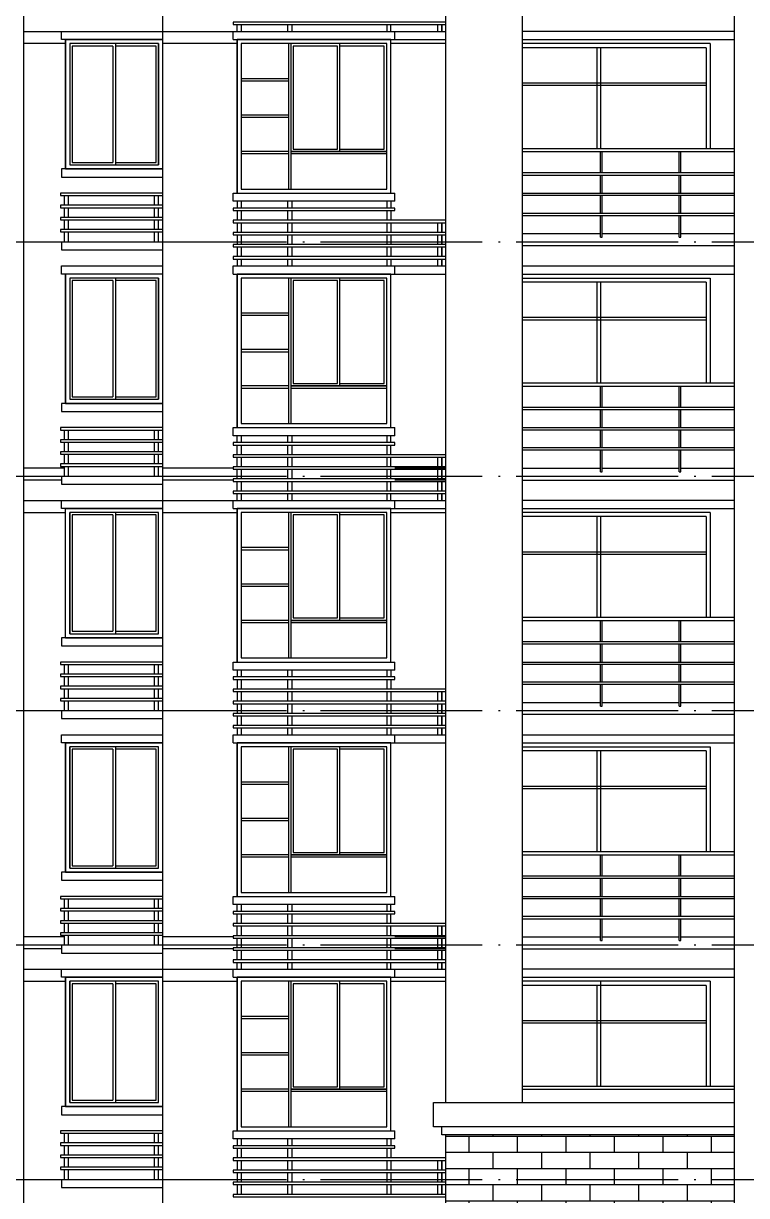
# Model space of a CAD drawing. Extents: x -726032 to 135930, y -151624 to 587044.
# Drawn here: x -476615 to -467673, y 303928 to 318428 of the extents above; entities that cross this region are included whole.
import ezdxf

# ---------------------------------------------------------------- set-up
doc = ezdxf.new("R2010")
doc.units = 0
doc.header["$LTSCALE"] = 1000
doc.header["$MEASUREMENT"] = 0
doc.linetypes.add('DOTE', pattern=[2.42, 2, -0.2, 0.02, -0.2])
doc.layers.get('0').update_dxf_attribs({"linetype": 'CONTINUOUS'})
for name, color, linetype in [('DOTE', 8, 'DOTE'), ('WINDOW', 155, 'CONTINUOUS'), ('栏杆', 126, 'CONTINUOUS'), ('装饰线', 252, 'CONTINUOUS')]:
    doc.layers.add(name, color=color, linetype=linetype)

msp = doc.modelspace()

# ---------------------------------------------------------------- hatches: boundary and pattern name
at = {"layer": '装饰线'}
h = msp.add_hatch(dxfattribs=at)
h.set_pattern_fill('AR-BRSTD', color=35, scale=75, style=0)
h.set_pattern_definition([(0, (-503804.97, 166246.5), (0, 200.025), []), (90, (-503804.97, 166246.5), (-300, 200.025), [200.025, -200.025])])
h.paths.add_polyline_path([(-471392.9, 304678.3), (-471392.9, 294978.3), (-470442.9, 294978.3), (-470442.9, 303728.3), (-467822.9, 303728.3), (-467822.9, 304678.3)])
h.paths.add_polyline_path([(-467522.9, 303728.3), (-464902.9, 303728.3), (-464902.9, 294978.3), (-463952.9, 294978.3), (-463952.9, 304678.3), (-467522.9, 304678.3)])

# ---------------------------------------------------------------- linework, layer by layer
for p, q in [((-471392.9, 305078.3), (-471392.9, 334728.3)), ((-470442.9, 305078.3), (-470442.9, 332078.3)), ((-476607.9, 294918.3), (-476607.9, 331628.3)), ((-467822.9, 294978.3), (-467822.9, 329828.3)), ((-474892.9, 294978.3), (-474892.9, 328328.3)), ((-474022.9, 318328.3), (-471392.9, 318328.3)), ((-474022.9, 318228.3), (-474022.9, 318328.3)), ((-472022.9, 318228.3), (-472022.9, 318328.3)), ((-467822.9, 318328.3), (-470442.9, 318328.3)), ((-476092.9, 318228.3), (-474892.9, 318228.3)), ((-474022.9, 318228.3), (-471392.9, 318228.3)), ((-470442.9, 318228.3), (-467822.9, 318228.3)), ((-474022.9, 316328.3), (-472022.9, 316328.3)), ((-474022.9, 316228.3), (-474022.9, 316328.3)), ((-472022.9, 316228.3), (-472022.9, 316328.3)), ((-472022.9, 316228.3), (-474022.9, 316228.3)), ((-470434.9, 315828.3), (-469479.9, 315828.3)), ((-469459.9, 315828.3), (-468504.9, 315828.3)), ((-468484.9, 315828.3), (-467822.9, 315828.3)), ((-476142.9, 315728.3), (-474892.9, 315728.3)), ((-476142.9, 315728.3), (-476142.9, 315628.3)), ((-467822.9, 315678.3), (-470442.9, 315678.3)), ((-476142.9, 315628.3), (-474892.9, 315628.3)), ((-474022.9, 315428.3), (-471392.9, 315428.3)), ((-474022.9, 315328.3), (-474022.9, 315428.3)), ((-472022.9, 315328.3), (-472022.9, 315428.3)), ((-470442.9, 315428.3), (-467822.9, 315428.3)), ((-474022.9, 315328.3), (-471392.9, 315328.3)), ((-470442.9, 315328.3), (-467822.9, 315328.3)), ((-474022.9, 313428.3), (-472022.9, 313428.3)), ((-474022.9, 313328.3), (-474022.9, 313428.3)), ((-472022.9, 313328.3), (-472022.9, 313428.3)), ((-472022.9, 313328.3), (-474022.9, 313328.3)), ((-470434.9, 312928.3), (-469479.9, 312928.3)), ((-469459.9, 312928.3), (-468504.9, 312928.3)), ((-468484.9, 312928.3), (-467822.9, 312928.3)), ((-476142.9, 312828.3), (-474892.9, 312828.3)), ((-476142.9, 312828.3), (-476142.9, 312728.3)), ((-470442.9, 312778.3), (-467822.9, 312778.3)), ((-476142.9, 312728.3), (-474892.9, 312728.3)), ((-474022.9, 312528.3), (-471392.9, 312528.3)), ((-474022.9, 312428.3), (-474022.9, 312528.3)), ((-472022.9, 312428.3), (-472022.9, 312528.3)), ((-467822.9, 312528.3), (-470442.9, 312528.3)), ((-476092.9, 312428.3), (-474892.9, 312428.3)), ((-474022.9, 312428.3), (-471392.9, 312428.3)), ((-470442.9, 312428.3), (-467822.9, 312428.3)), ((-476092.9, 310828.3), (-474892.9, 310828.3)), ((-474022.9, 310528.3), (-472022.9, 310528.3)), ((-474022.9, 310428.3), (-474022.9, 310528.3)), ((-472022.9, 310428.3), (-472022.9, 310528.3)), ((-472022.9, 310428.3), (-474022.9, 310428.3)), ((-470434.9, 310028.3), (-469479.9, 310028.3)), ((-469459.9, 310028.3), (-468504.9, 310028.3)), ((-468484.9, 310028.3), (-467822.9, 310028.3)), ((-476142.9, 309928.3), (-474892.9, 309928.3)), ((-476142.9, 309928.3), (-476142.9, 309828.3)), ((-467822.9, 309878.3), (-470442.9, 309878.3)), ((-476142.9, 309828.3), (-474892.9, 309828.3)), ((-474022.9, 309628.3), (-471392.9, 309628.3)), ((-474022.9, 309528.3), (-474022.9, 309628.3)), ((-472022.9, 309528.3), (-472022.9, 309628.3)), ((-470442.9, 309628.3), (-467822.9, 309628.3)), ((-476092.9, 309528.3), (-474892.9, 309528.3)), ((-474022.9, 309528.3), (-471392.9, 309528.3)), ((-470442.9, 309528.3), (-467822.9, 309528.3)), ((-474022.9, 307628.3), (-472022.9, 307628.3)), ((-474022.9, 307528.3), (-474022.9, 307628.3)), ((-472022.9, 307528.3), (-472022.9, 307628.3)), ((-472022.9, 307528.3), (-474022.9, 307528.3)), ((-470434.9, 307128.3), (-469479.9, 307128.3)), ((-469459.9, 307128.3), (-468504.9, 307128.3)), ((-468484.9, 307128.3), (-467822.9, 307128.3)), ((-476142.9, 307028.3), (-474892.9, 307028.3)), ((-476142.9, 307028.3), (-476142.9, 306928.3)), ((-470442.9, 306978.3), (-467822.9, 306978.3)), ((-476142.9, 306928.3), (-474892.9, 306928.3)), ((-474022.9, 306728.3), (-471392.9, 306728.3)), ((-474022.9, 306628.3), (-474022.9, 306728.3)), ((-472022.9, 306628.3), (-472022.9, 306728.3)), ((-467822.9, 306728.3), (-470442.9, 306728.3)), ((-476092.9, 306628.3), (-474892.9, 306628.3)), ((-474022.9, 306628.3), (-471392.9, 306628.3)), ((-470442.9, 306628.3), (-467822.9, 306628.3)), ((-476092.9, 305028.3), (-474892.9, 305028.3)), ((-471542.9, 305078.3), (-467822.9, 305078.3)), ((-471542.9, 304778.3), (-471542.9, 305078.3)), ((-474022.9, 304728.3), (-472022.9, 304728.3)), ((-474022.9, 304628.3), (-474022.9, 304728.3)), ((-472022.9, 304628.3), (-472022.9, 304728.3)), ((-467822.9, 304778.3), (-471542.9, 304778.3)), ((-471442.9, 304678.3), (-471442.9, 304778.3)), ((-467822.9, 304678.3), (-471442.9, 304678.3)), ((-471392.9, 294978.3), (-471392.9, 304678.3)), ((-472022.9, 304628.3), (-474022.9, 304628.3)), ((-476142.9, 304128.3), (-474892.9, 304128.3)), ((-476142.9, 304128.3), (-476142.9, 304028.3)), ((-476142.9, 304028.3), (-474892.9, 304028.3))]:
    msp.add_line(p, q)
at = {"color": 0}
for p, q in [((-476092.9, 316628.3), (-474892.9, 316628.3)), ((-476092.9, 307928.3), (-474892.9, 307928.3))]:
    msp.add_line(p, q, dxfattribs=at)
at = {"color": 146}
for p, q in [((-473972.9, 312943), (-473972.9, 313063)), ((-473922.9, 313063), (-473922.9, 312943)), ((-473347.9, 313063), (-473347.9, 312943)), ((-473297.9, 313063), (-473297.9, 312943)), ((-472122.9, 313063), (-472122.9, 312943)), ((-472072.9, 312943), (-472072.9, 313063))]:
    msp.add_line(p, q, dxfattribs=at)
for points in [[(-474892.9, 318228.3), (-476142.9, 318228.3), (-476142.9, 318328.3), (-474892.9, 318328.3)], [(-474892.9, 316628.3), (-476142.9, 316628.3), (-476142.9, 316528.3), (-474892.9, 316528.3)], [(-474892.9, 315328.3), (-476142.9, 315328.3), (-476142.9, 315428.3), (-474892.9, 315428.3)], [(-474892.9, 313728.3), (-476142.9, 313728.3), (-476142.9, 313628.3), (-474892.9, 313628.3)], [(-474892.9, 312428.3), (-476142.9, 312428.3), (-476142.9, 312528.3), (-474892.9, 312528.3)], [(-474892.9, 310828.3), (-476142.9, 310828.3), (-476142.9, 310728.3), (-474892.9, 310728.3)], [(-474892.9, 309528.3), (-476142.9, 309528.3), (-476142.9, 309628.3), (-474892.9, 309628.3)], [(-474892.9, 307928.3), (-476142.9, 307928.3), (-476142.9, 307828.3), (-474892.9, 307828.3)], [(-474892.9, 306628.3), (-476142.9, 306628.3), (-476142.9, 306728.3), (-474892.9, 306728.3)], [(-474892.9, 305028.3), (-476142.9, 305028.3), (-476142.9, 304928.3), (-474892.9, 304928.3)]]:
    msp.add_lwpolyline(points)
at = {"layer": 'DOTE'}
for p, q in [((-516500.5, 315728.3), (-454540.3, 315728.3)), ((-516500.5, 312828.3), (-454540.3, 312828.3)), ((-516500.5, 309928.3), (-454540.3, 309928.3)), ((-516500.5, 307028.3), (-454540.3, 307028.3)), ((-516500.5, 304128.3), (-454540.3, 304128.3))]:
    msp.add_line(p, q, dxfattribs=at)
at = {"layer": 'WINDOW'}
for p, q in [((-476092.9, 316628.3), (-476092.9, 318228.3)), ((-476042.9, 318178.3), (-476042.9, 316678.3)), ((-475507.9, 318148.3), (-475507.9, 316708.3)), ((-475477.9, 318178.3), (-475477.9, 316678.3)), ((-474942.9, 318178.3), (-474942.9, 316678.3)), ((-473972.9, 316328.3), (-473972.9, 318228.3)), ((-473337.9, 318178.3), (-473337.9, 316378.3)), ((-473307.9, 318178.3), (-473307.9, 316378.3)), ((-472730.4, 316873.3), (-472730.4, 318148.3)), ((-472700.4, 316843.3), (-472700.4, 318178.3)), ((-472072.9, 316328.3), (-472072.9, 318228.3)), ((-468122.9, 318178.3), (-470442.9, 318178.3)), ((-468122.9, 318178.3), (-468122.9, 316878.3)), ((-468172.9, 318128.3), (-470442.9, 318128.3)), ((-469522.9, 318128.3), (-469522.9, 316878.3)), ((-469472.9, 316878.3), (-469472.9, 318128.3)), ((-468172.9, 318128.3), (-468172.9, 316878.3)), ((-473337.9, 317743.3), (-473922.9, 317743.3)), ((-473337.9, 317713.3), (-473922.9, 317713.3)), ((-470442.9, 317693.3), (-468172.9, 317693.3)), ((-470442.9, 317663.3), (-468172.9, 317663.3)), ((-473337.9, 317293.3), (-473922.9, 317293.3)), ((-473337.9, 317263.3), (-473922.9, 317263.3)), ((-473337.9, 316843.3), (-473922.9, 316843.3)), ((-472122.9, 316843.3), (-473307.9, 316843.3)), ((-473337.9, 316813.3), (-473922.9, 316813.3)), ((-472122.9, 316813.3), (-473307.9, 316813.3)), ((-476092.9, 313728.3), (-476092.9, 315328.3)), ((-474892.9, 315328.3), (-476092.9, 315328.3)), ((-476042.9, 315278.3), (-476042.9, 313778.3)), ((-474942.9, 315278.3), (-476042.9, 315278.3)), ((-475507.9, 315248.3), (-475507.9, 313808.3)), ((-475477.9, 315278.3), (-475477.9, 313778.3)), ((-474942.9, 315278.3), (-474942.9, 313778.3)), ((-473972.9, 313428.3), (-473972.9, 315328.3)), ((-473337.9, 315278.3), (-473337.9, 313478.3)), ((-473307.9, 315278.3), (-473307.9, 313478.3)), ((-472730.4, 313973.3), (-472730.4, 315248.3)), ((-472700.4, 313943.3), (-472700.4, 315278.3)), ((-472072.9, 313428.3), (-472072.9, 315328.3)), ((-470442.9, 315278.3), (-468122.9, 315278.3)), ((-468122.9, 315278.3), (-468122.9, 313978.3)), ((-468172.9, 315228.3), (-470442.9, 315228.3)), ((-469522.9, 315228.3), (-469522.9, 313978.3)), ((-469472.9, 313978.3), (-469472.9, 315228.3)), ((-468172.9, 315228.3), (-468172.9, 313978.3)), ((-473337.9, 314843.3), (-473922.9, 314843.3)), ((-473337.9, 314813.3), (-473922.9, 314813.3)), ((-470442.9, 314793.3), (-468172.9, 314793.3)), ((-470442.9, 314763.3), (-468172.9, 314763.3)), ((-473337.9, 314393.3), (-473922.9, 314393.3)), ((-473337.9, 314363.3), (-473922.9, 314363.3)), ((-473337.9, 313943.3), (-473922.9, 313943.3)), ((-472122.9, 313943.3), (-473307.9, 313943.3)), ((-473337.9, 313913.3), (-473922.9, 313913.3)), ((-472122.9, 313913.3), (-473307.9, 313913.3)), ((-476092.9, 313728.3), (-474892.9, 313728.3)), ((-476042.9, 313778.3), (-474942.9, 313778.3)), ((-476092.9, 310828.3), (-476092.9, 312428.3)), ((-476042.9, 310878.3), (-476042.9, 312378.3)), ((-475507.9, 312348.3), (-475507.9, 310908.3)), ((-475477.9, 312378.3), (-475477.9, 310878.3)), ((-473972.9, 310528.3), (-473972.9, 312428.3)), ((-473337.9, 312378.3), (-473337.9, 310578.3)), ((-473307.9, 312378.3), (-473307.9, 310578.3)), ((-472730.4, 312348.3), (-473277.9, 312348.3)), ((-473277.9, 312348.3), (-473277.9, 311073.3)), ((-472730.4, 311073.3), (-472730.4, 312348.3)), ((-472700.4, 311043.3), (-472700.4, 312378.3)), ((-472072.9, 310528.3), (-472072.9, 312428.3)), ((-468122.9, 312378.3), (-470442.9, 312378.3)), ((-468122.9, 312378.3), (-468122.9, 311078.3)), ((-468172.9, 312328.3), (-470442.9, 312328.3)), ((-469522.9, 312328.3), (-469522.9, 311078.3)), ((-469472.9, 311078.3), (-469472.9, 312328.3)), ((-468172.9, 312328.3), (-468172.9, 311078.3)), ((-473337.9, 311943.3), (-473922.9, 311943.3)), ((-473337.9, 311913.3), (-473922.9, 311913.3)), ((-470442.9, 311893.3), (-468172.9, 311893.3)), ((-470442.9, 311863.3), (-468172.9, 311863.3)), ((-473337.9, 311493.3), (-473922.9, 311493.3)), ((-473337.9, 311463.3), (-473922.9, 311463.3)), ((-473337.9, 311043.3), (-473922.9, 311043.3)), ((-472122.9, 311043.3), (-473307.9, 311043.3)), ((-473277.9, 311073.3), (-472730.4, 311073.3)), ((-473337.9, 311013.3), (-473922.9, 311013.3)), ((-472122.9, 311013.3), (-473307.9, 311013.3)), ((-476092.9, 307928.3), (-476092.9, 309528.3)), ((-476042.9, 307978.3), (-476042.9, 309478.3)), ((-475507.9, 309448.3), (-475507.9, 308008.3)), ((-475477.9, 309478.3), (-475477.9, 307978.3)), ((-474972.9, 309448.3), (-475477.9, 309448.3)), ((-474972.9, 308008.3), (-474972.9, 309448.3)), ((-474942.9, 307978.3), (-474942.9, 309478.3)), ((-473972.9, 307628.3), (-473972.9, 309528.3)), ((-473337.9, 309478.3), (-473337.9, 307678.3)), ((-473307.9, 309478.3), (-473307.9, 307678.3)), ((-472730.4, 308173.3), (-472730.4, 309448.3)), ((-472700.4, 308143.3), (-472700.4, 309478.3)), ((-472072.9, 307628.3), (-472072.9, 309528.3)), ((-470442.9, 309478.3), (-468122.9, 309478.3)), ((-468122.9, 309478.3), (-468122.9, 308178.3)), ((-468172.9, 309428.3), (-470442.9, 309428.3)), ((-469522.9, 309428.3), (-469522.9, 308178.3)), ((-469472.9, 308178.3), (-469472.9, 309428.3)), ((-468172.9, 309428.3), (-468172.9, 308178.3)), ((-473337.9, 309043.3), (-473922.9, 309043.3)), ((-473337.9, 309013.3), (-473922.9, 309013.3)), ((-470442.9, 308993.3), (-468172.9, 308993.3)), ((-470442.9, 308963.3), (-468172.9, 308963.3)), ((-473337.9, 308593.3), (-473922.9, 308593.3)), ((-473337.9, 308563.3), (-473922.9, 308563.3)), ((-473337.9, 308143.3), (-473922.9, 308143.3)), ((-472122.9, 308143.3), (-473307.9, 308143.3)), ((-475477.9, 308008.3), (-474972.9, 308008.3)), ((-473337.9, 308113.3), (-473922.9, 308113.3)), ((-472122.9, 308113.3), (-473307.9, 308113.3)), ((-476092.9, 305028.3), (-476092.9, 306628.3)), ((-476042.9, 305078.3), (-476042.9, 306578.3)), ((-475507.9, 306548.3), (-475507.9, 305108.3)), ((-475477.9, 306578.3), (-475477.9, 305078.3)), ((-473972.9, 304728.3), (-473972.9, 306628.3)), ((-473337.9, 306578.3), (-473337.9, 304778.3)), ((-473307.9, 306578.3), (-473307.9, 304778.3)), ((-472730.4, 305273.3), (-472730.4, 306548.3)), ((-472700.4, 305243.3), (-472700.4, 306578.3)), ((-472072.9, 304728.3), (-472072.9, 306628.3)), ((-468122.9, 306578.3), (-470442.9, 306578.3)), ((-469472.9, 305278.3), (-469472.9, 306578.3)), ((-468122.9, 306578.3), (-468122.9, 305278.3)), ((-468172.9, 306528.3), (-470442.9, 306528.3)), ((-469522.9, 306528.3), (-469522.9, 305278.3)), ((-468172.9, 306528.3), (-468172.9, 305278.3)), ((-473337.9, 306143.3), (-473922.9, 306143.3)), ((-473337.9, 306113.3), (-473922.9, 306113.3)), ((-470442.9, 306093.3), (-468172.9, 306093.3)), ((-470442.9, 306063.3), (-468172.9, 306063.3)), ((-473337.9, 305693.3), (-473922.9, 305693.3)), ((-473337.9, 305663.3), (-473922.9, 305663.3)), ((-473337.9, 305243.3), (-473922.9, 305243.3)), ((-472122.9, 305243.3), (-473307.9, 305243.3)), ((-473337.9, 305213.3), (-473922.9, 305213.3)), ((-472122.9, 305213.3), (-473307.9, 305213.3))]:
    msp.add_line(p, q, dxfattribs=at)
for points in [[(-474892.9, 318228.3), (-476092.9, 318228.3), (-476092.9, 316628.3), (-474892.9, 316628.3)], [(-474942.9, 318178.3), (-476042.9, 318178.3), (-476042.9, 316678.3), (-474942.9, 316678.3)], [(-472072.9, 318228.3), (-473972.9, 318228.3), (-473972.9, 316328.3), (-472072.9, 316328.3)], [(-472072.9, 318228.3), (-473972.9, 318228.3), (-473972.9, 316328.3), (-472072.9, 316328.3)], [(-472122.9, 318178.3), (-473922.9, 318178.3), (-473922.9, 316378.3), (-472122.9, 316378.3)], [(-472122.9, 318178.3), (-473307.9, 318178.3), (-473307.9, 316843.3), (-472122.9, 316843.3)], [(-474892.9, 315328.3), (-476092.9, 315328.3), (-476092.9, 313728.3), (-474892.9, 313728.3)], [(-474942.9, 315278.3), (-476042.9, 315278.3), (-476042.9, 313778.3), (-474942.9, 313778.3)], [(-472072.9, 315328.3), (-473972.9, 315328.3), (-473972.9, 313428.3), (-472072.9, 313428.3)], [(-472072.9, 315328.3), (-473972.9, 315328.3), (-473972.9, 313428.3), (-472072.9, 313428.3)], [(-472122.9, 315278.3), (-473922.9, 315278.3), (-473922.9, 313478.3), (-472122.9, 313478.3)], [(-472122.9, 315278.3), (-473307.9, 315278.3), (-473307.9, 313943.3), (-472122.9, 313943.3)], [(-474942.9, 312378.3), (-476042.9, 312378.3), (-476042.9, 310878.3), (-474942.9, 310878.3)], [(-472072.9, 312428.3), (-473972.9, 312428.3), (-473972.9, 310528.3), (-472072.9, 310528.3)], [(-472072.9, 312428.3), (-473972.9, 312428.3), (-473972.9, 310528.3), (-472072.9, 310528.3)], [(-472122.9, 312378.3), (-473922.9, 312378.3), (-473922.9, 310578.3), (-472122.9, 310578.3)], [(-472122.9, 312378.3), (-473307.9, 312378.3), (-473307.9, 311043.3), (-472122.9, 311043.3)], [(-474892.9, 309528.3), (-476092.9, 309528.3), (-476092.9, 307928.3), (-474892.9, 307928.3)], [(-474942.9, 309478.3), (-476042.9, 309478.3), (-476042.9, 307978.3), (-474942.9, 307978.3)], [(-472072.9, 309528.3), (-473972.9, 309528.3), (-473972.9, 307628.3), (-472072.9, 307628.3)], [(-472122.9, 309478.3), (-473922.9, 309478.3), (-473922.9, 307678.3), (-472122.9, 307678.3)], [(-472122.9, 309478.3), (-473307.9, 309478.3), (-473307.9, 308143.3), (-472122.9, 308143.3)], [(-474892.9, 306628.3), (-476092.9, 306628.3), (-476092.9, 305028.3), (-474892.9, 305028.3)], [(-474942.9, 306578.3), (-476042.9, 306578.3), (-476042.9, 305078.3), (-474942.9, 305078.3)], [(-472072.9, 306628.3), (-473972.9, 306628.3), (-473972.9, 304728.3), (-472072.9, 304728.3)], [(-472072.9, 306628.3), (-473972.9, 306628.3), (-473972.9, 304728.3), (-472072.9, 304728.3)], [(-472122.9, 306578.3), (-473922.9, 306578.3), (-473922.9, 304778.3), (-472122.9, 304778.3)], [(-472122.9, 306578.3), (-473307.9, 306578.3), (-473307.9, 305243.3), (-472122.9, 305243.3)]]:
    msp.add_lwpolyline(points, close=True, dxfattribs=at)
for points in [[(-475507.9, 318148.3), (-476012.9, 318148.3), (-476012.9, 316708.3), (-475507.9, 316708.3)], [(-475477.9, 316708.3), (-474972.9, 316708.3), (-474972.9, 318148.3), (-475477.9, 318148.3)], [(-472730.4, 318148.3), (-473277.9, 318148.3), (-473277.9, 316873.3), (-472730.4, 316873.3)], [(-472700.4, 316873.3), (-472152.9, 316873.3), (-472152.9, 318148.3), (-472700.4, 318148.3)], [(-475507.9, 315248.3), (-476012.9, 315248.3), (-476012.9, 313808.3), (-475507.9, 313808.3)], [(-475477.9, 313808.3), (-474972.9, 313808.3), (-474972.9, 315248.3), (-475477.9, 315248.3)], [(-472730.4, 315248.3), (-473277.9, 315248.3), (-473277.9, 313973.3), (-472730.4, 313973.3)], [(-472700.4, 313973.3), (-472152.9, 313973.3), (-472152.9, 315248.3), (-472700.4, 315248.3)], [(-476092.9, 310828.3), (-474892.9, 310828.3), (-474892.9, 312428.3), (-476092.9, 312428.3)], [(-475507.9, 312348.3), (-476012.9, 312348.3), (-476012.9, 310908.3), (-475507.9, 310908.3)], [(-475477.9, 310908.3), (-474972.9, 310908.3), (-474972.9, 312348.3), (-475477.9, 312348.3)], [(-472700.4, 311073.3), (-472152.9, 311073.3), (-472152.9, 312348.3), (-472700.4, 312348.3)], [(-475507.9, 309448.3), (-476012.9, 309448.3), (-476012.9, 308008.3), (-475507.9, 308008.3)], [(-472730.4, 309448.3), (-473277.9, 309448.3), (-473277.9, 308173.3), (-472730.4, 308173.3)], [(-472700.4, 308173.3), (-472152.9, 308173.3), (-472152.9, 309448.3), (-472700.4, 309448.3)], [(-475507.9, 306548.3), (-476012.9, 306548.3), (-476012.9, 305108.3), (-475507.9, 305108.3)], [(-475477.9, 305108.3), (-474972.9, 305108.3), (-474972.9, 306548.3), (-475477.9, 306548.3)], [(-472730.4, 306548.3), (-473277.9, 306548.3), (-473277.9, 305273.3), (-472730.4, 305273.3)], [(-472700.4, 305273.3), (-472152.9, 305273.3), (-472152.9, 306548.3), (-472700.4, 306548.3)]]:
    msp.add_lwpolyline(points, dxfattribs=at)
at = {"layer": '栏杆'}
for p, q in [((-473972.9, 318328.3), (-473972.9, 318413)), ((-473922.9, 318413), (-473922.9, 318328.3)), ((-473347.9, 318413), (-473347.9, 318328.3)), ((-473297.9, 318413), (-473297.9, 318328.3)), ((-472122.9, 318413), (-472122.9, 318328.3)), ((-472072.9, 318328.3), (-472072.9, 318413)), ((-471492.9, 318413), (-471492.9, 318328.3)), ((-471442.9, 318413), (-471442.9, 318328.3)), ((-471442.9, 318328.3), (-471442.9, 318413)), ((-467822.9, 316878.3), (-470442.9, 316878.3)), ((-467822.9, 316838.3), (-470442.9, 316838.3)), ((-469479.9, 316578.3), (-469479.9, 316838.3)), ((-469459.9, 316578.3), (-469459.9, 316838.3)), ((-468504.9, 316578.3), (-468504.9, 316838.3)), ((-468484.9, 316578.3), (-468484.9, 316838.3)), ((-467822.9, 316578.3), (-470442.9, 316578.3)), ((-467822.9, 316548.3), (-470442.9, 316548.3)), ((-469479.9, 316328.3), (-469479.9, 316548.3)), ((-469459.9, 316328.3), (-469459.9, 316548.3)), ((-468504.9, 316328.3), (-468504.9, 316548.3)), ((-468484.9, 316328.3), (-468484.9, 316548.3)), ((-476105.7, 316178.3), (-476105.7, 316298.3)), ((-476055.7, 316178.3), (-476055.7, 316298.3)), ((-474992.9, 316178.3), (-474992.9, 316298.3)), ((-474942.9, 316178.3), (-474942.9, 316298.3)), ((-470442.9, 316328.3), (-467822.9, 316328.3)), ((-467822.9, 316298.3), (-470442.9, 316298.3)), ((-469479.9, 316078.3), (-469479.9, 316298.3)), ((-469459.9, 316078.3), (-469459.9, 316298.3)), ((-468504.9, 316078.3), (-468504.9, 316298.3)), ((-468484.9, 316078.3), (-468484.9, 316298.3)), ((-476105.7, 316028.3), (-476105.7, 316148.3)), ((-476055.7, 316028.3), (-476055.7, 316148.3)), ((-474992.9, 316028.3), (-474992.9, 316148.3)), ((-474942.9, 316028.3), (-474942.9, 316148.3)), ((-473972.9, 316228.3), (-473972.9, 316143.6)), ((-473972.9, 316113), (-473972.9, 315993)), ((-473922.9, 316228.3), (-473922.9, 316143.6)), ((-473922.9, 316113), (-473922.9, 315993)), ((-473347.9, 316228.3), (-473347.9, 316143.6)), ((-473347.9, 316113), (-473347.9, 315993)), ((-473297.9, 316228.3), (-473297.9, 316143.6)), ((-473297.9, 316113), (-473297.9, 315993)), ((-472122.9, 316228.3), (-472122.9, 316143.6)), ((-472122.9, 316113), (-472122.9, 315993)), ((-472072.9, 316228.3), (-472072.9, 316143.6)), ((-472072.9, 316113), (-472072.9, 315993)), ((-476105.7, 315878.3), (-476105.7, 315998.3)), ((-476055.7, 315878.3), (-476055.7, 315998.3)), ((-474992.9, 315878.3), (-474992.9, 315998.3)), ((-474942.9, 315878.3), (-474942.9, 315998.3)), ((-473972.9, 315963), (-473972.9, 315843)), ((-473922.9, 315963), (-473922.9, 315843)), ((-473347.9, 315963), (-473347.9, 315843)), ((-473297.9, 315963), (-473297.9, 315843)), ((-472122.9, 315963), (-472122.9, 315843)), ((-472072.9, 315963), (-472072.9, 315843)), ((-471492.9, 315963), (-471492.9, 315843)), ((-471442.9, 315963), (-471442.9, 315843)), ((-471442.9, 315843), (-471442.9, 315963)), ((-467822.9, 316078.3), (-470442.9, 316078.3)), ((-467822.9, 316048.3), (-470442.9, 316048.3)), ((-469479.9, 315782.8), (-469479.9, 316048.3)), ((-469459.9, 315782.8), (-469459.9, 316048.3)), ((-468504.9, 315782.8), (-468504.9, 316048.3)), ((-468484.9, 315782.8), (-468484.9, 316048.3)), ((-476105.7, 315728.3), (-476105.7, 315848.3)), ((-476055.7, 315728.3), (-476055.7, 315848.3)), ((-474992.9, 315728.3), (-474992.9, 315848.3)), ((-474942.9, 315728.3), (-474942.9, 315848.3)), ((-473972.9, 315813), (-473972.9, 315693)), ((-473922.9, 315813), (-473922.9, 315693)), ((-473347.9, 315813), (-473347.9, 315693)), ((-473297.9, 315813), (-473297.9, 315693)), ((-472122.9, 315813), (-472122.9, 315693)), ((-472072.9, 315813), (-472072.9, 315693)), ((-471492.9, 315813), (-471492.9, 315693)), ((-471442.9, 315813), (-471442.9, 315693)), ((-471442.9, 315693), (-471442.9, 315813)), ((-469479.9, 315782.8), (-469459.9, 315782.8)), ((-468504.9, 315782.8), (-468484.9, 315782.8)), ((-473972.9, 315663), (-473972.9, 315543)), ((-473922.9, 315663), (-473922.9, 315543)), ((-473347.9, 315663), (-473347.9, 315543)), ((-473297.9, 315663), (-473297.9, 315543)), ((-472122.9, 315663), (-472122.9, 315543)), ((-472072.9, 315663), (-472072.9, 315543)), ((-471492.9, 315663), (-471492.9, 315543)), ((-471442.9, 315663), (-471442.9, 315543)), ((-471442.9, 315543), (-471442.9, 315663)), ((-473972.9, 315513), (-473972.9, 315428.3)), ((-473922.9, 315513), (-473922.9, 315428.3)), ((-473347.9, 315513), (-473347.9, 315428.3)), ((-473297.9, 315513), (-473297.9, 315428.3)), ((-472122.9, 315513), (-472122.9, 315428.3)), ((-472072.9, 315513), (-472072.9, 315428.3)), ((-471492.9, 315513), (-471492.9, 315428.3)), ((-471442.9, 315513), (-471442.9, 315428.3)), ((-471442.9, 315428.3), (-471442.9, 315513)), ((-467822.9, 313978.3), (-470442.9, 313978.3)), ((-467822.9, 313938.3), (-470442.9, 313938.3)), ((-469479.9, 313678.3), (-469479.9, 313938.3)), ((-469459.9, 313678.3), (-469459.9, 313938.3)), ((-468504.9, 313678.3), (-468504.9, 313938.3)), ((-468484.9, 313678.3), (-468484.9, 313938.3)), ((-467822.9, 313678.3), (-470442.9, 313678.3)), ((-467822.9, 313648.3), (-470442.9, 313648.3)), ((-469479.9, 313428.3), (-469479.9, 313648.3)), ((-469459.9, 313428.3), (-469459.9, 313648.3)), ((-468504.9, 313428.3), (-468504.9, 313648.3)), ((-468484.9, 313428.3), (-468484.9, 313648.3)), ((-476105.7, 313278.3), (-476105.7, 313398.3)), ((-476055.7, 313278.3), (-476055.7, 313398.3)), ((-474992.9, 313278.3), (-474992.9, 313398.3)), ((-474942.9, 313278.3), (-474942.9, 313398.3)), ((-470442.9, 313428.3), (-467822.9, 313428.3)), ((-467822.9, 313398.3), (-470442.9, 313398.3)), ((-469479.9, 313178.3), (-469479.9, 313398.3)), ((-469459.9, 313178.3), (-469459.9, 313398.3)), ((-468504.9, 313178.3), (-468504.9, 313398.3)), ((-468484.9, 313178.3), (-468484.9, 313398.3)), ((-476105.7, 313128.3), (-476105.7, 313248.3)), ((-476055.7, 313128.3), (-476055.7, 313248.3)), ((-474992.9, 313128.3), (-474992.9, 313248.3)), ((-474942.9, 313128.3), (-474942.9, 313248.3)), ((-473972.9, 313243.6), (-473972.9, 313328.3)), ((-473972.9, 313093), (-473972.9, 313213)), ((-473922.9, 313328.3), (-473922.9, 313243.6)), ((-473922.9, 313213), (-473922.9, 313093)), ((-473347.9, 313328.3), (-473347.9, 313243.6)), ((-473347.9, 313213), (-473347.9, 313093)), ((-473297.9, 313328.3), (-473297.9, 313243.6)), ((-473297.9, 313213), (-473297.9, 313093)), ((-472122.9, 313328.3), (-472122.9, 313243.6)), ((-472122.9, 313213), (-472122.9, 313093)), ((-472072.9, 313243.6), (-472072.9, 313328.3)), ((-472072.9, 313093), (-472072.9, 313213)), ((-476105.7, 312978.3), (-476105.7, 313098.3)), ((-476055.7, 312978.3), (-476055.7, 313098.3)), ((-474992.9, 312978.3), (-474992.9, 313098.3)), ((-474942.9, 312978.3), (-474942.9, 313098.3)), ((-471492.9, 313063), (-471492.9, 312943)), ((-471442.9, 313063), (-471442.9, 312943)), ((-471442.9, 312943), (-471442.9, 313063)), ((-467822.9, 313178.3), (-470442.9, 313178.3)), ((-467822.9, 313148.3), (-470442.9, 313148.3)), ((-469479.9, 312882.8), (-469479.9, 313148.3)), ((-469459.9, 312882.8), (-469459.9, 313148.3)), ((-468504.9, 312882.8), (-468504.9, 313148.3)), ((-468484.9, 312882.8), (-468484.9, 313148.3)), ((-476105.7, 312828.3), (-476105.7, 312948.3)), ((-476055.7, 312828.3), (-476055.7, 312948.3)), ((-474992.9, 312828.3), (-474992.9, 312948.3)), ((-474942.9, 312828.3), (-474942.9, 312948.3)), ((-473972.9, 312793), (-473972.9, 312913)), ((-473922.9, 312913), (-473922.9, 312793)), ((-473347.9, 312913), (-473347.9, 312793)), ((-473297.9, 312913), (-473297.9, 312793)), ((-472122.9, 312913), (-472122.9, 312793)), ((-472072.9, 312793), (-472072.9, 312913)), ((-471492.9, 312913), (-471492.9, 312793)), ((-471442.9, 312913), (-471442.9, 312793)), ((-471442.9, 312793), (-471442.9, 312913)), ((-469479.9, 312882.8), (-469459.9, 312882.8)), ((-468504.9, 312882.8), (-468484.9, 312882.8)), ((-473972.9, 312643), (-473972.9, 312763)), ((-473922.9, 312763), (-473922.9, 312643)), ((-473347.9, 312763), (-473347.9, 312643)), ((-473297.9, 312763), (-473297.9, 312643)), ((-472122.9, 312763), (-472122.9, 312643)), ((-472072.9, 312643), (-472072.9, 312763)), ((-471492.9, 312763), (-471492.9, 312643)), ((-471442.9, 312763), (-471442.9, 312643)), ((-471442.9, 312643), (-471442.9, 312763)), ((-473972.9, 312528.3), (-473972.9, 312613)), ((-473922.9, 312613), (-473922.9, 312528.3)), ((-473347.9, 312613), (-473347.9, 312528.3)), ((-473297.9, 312613), (-473297.9, 312528.3)), ((-472122.9, 312613), (-472122.9, 312528.3)), ((-472072.9, 312528.3), (-472072.9, 312613)), ((-471492.9, 312613), (-471492.9, 312528.3)), ((-471442.9, 312613), (-471442.9, 312528.3)), ((-471442.9, 312528.3), (-471442.9, 312613)), ((-467822.9, 311078.3), (-470442.9, 311078.3)), ((-467822.9, 311038.3), (-470442.9, 311038.3)), ((-469479.9, 310778.3), (-469479.9, 311038.3)), ((-469459.9, 310778.3), (-469459.9, 311038.3)), ((-468504.9, 310778.3), (-468504.9, 311038.3)), ((-468484.9, 310778.3), (-468484.9, 311038.3)), ((-467822.9, 310778.3), (-470442.9, 310778.3)), ((-467822.9, 310748.3), (-470442.9, 310748.3)), ((-469479.9, 310528.3), (-469479.9, 310748.3)), ((-469459.9, 310528.3), (-469459.9, 310748.3)), ((-468504.9, 310528.3), (-468504.9, 310748.3)), ((-468484.9, 310528.3), (-468484.9, 310748.3)), ((-476105.7, 310378.3), (-476105.7, 310498.3)), ((-476055.7, 310378.3), (-476055.7, 310498.3)), ((-474992.9, 310378.3), (-474992.9, 310498.3)), ((-474942.9, 310378.3), (-474942.9, 310498.3)), ((-470442.9, 310528.3), (-467822.9, 310528.3)), ((-467822.9, 310498.3), (-470442.9, 310498.3)), ((-469479.9, 310278.3), (-469479.9, 310498.3)), ((-469459.9, 310278.3), (-469459.9, 310498.3)), ((-468504.9, 310278.3), (-468504.9, 310498.3)), ((-468484.9, 310278.3), (-468484.9, 310498.3)), ((-476105.7, 310228.3), (-476105.7, 310348.3)), ((-476055.7, 310228.3), (-476055.7, 310348.3)), ((-474992.9, 310228.3), (-474992.9, 310348.3)), ((-474942.9, 310228.3), (-474942.9, 310348.3)), ((-473972.9, 310428.3), (-473972.9, 310343.6)), ((-473972.9, 310313), (-473972.9, 310193)), ((-473922.9, 310428.3), (-473922.9, 310343.6)), ((-473922.9, 310313), (-473922.9, 310193)), ((-473347.9, 310428.3), (-473347.9, 310343.6)), ((-473347.9, 310313), (-473347.9, 310193)), ((-473297.9, 310428.3), (-473297.9, 310343.6)), ((-473297.9, 310313), (-473297.9, 310193)), ((-472122.9, 310428.3), (-472122.9, 310343.6)), ((-472122.9, 310313), (-472122.9, 310193)), ((-472072.9, 310428.3), (-472072.9, 310343.6)), ((-472072.9, 310313), (-472072.9, 310193)), ((-476105.7, 310078.3), (-476105.7, 310198.3)), ((-476055.7, 310078.3), (-476055.7, 310198.3)), ((-474992.9, 310078.3), (-474992.9, 310198.3)), ((-474942.9, 310078.3), (-474942.9, 310198.3)), ((-473972.9, 310163), (-473972.9, 310043)), ((-473922.9, 310163), (-473922.9, 310043)), ((-473347.9, 310163), (-473347.9, 310043)), ((-473297.9, 310163), (-473297.9, 310043)), ((-472122.9, 310163), (-472122.9, 310043)), ((-472072.9, 310163), (-472072.9, 310043)), ((-471492.9, 310163), (-471492.9, 310043)), ((-471442.9, 310163), (-471442.9, 310043)), ((-471442.9, 310043), (-471442.9, 310163)), ((-467822.9, 310278.3), (-470442.9, 310278.3)), ((-467822.9, 310248.3), (-470442.9, 310248.3)), ((-469479.9, 309982.8), (-469479.9, 310248.3)), ((-469459.9, 309982.8), (-469459.9, 310248.3)), ((-468504.9, 309982.8), (-468504.9, 310248.3)), ((-468484.9, 309982.8), (-468484.9, 310248.3)), ((-476105.7, 309928.3), (-476105.7, 310048.3)), ((-476055.7, 309928.3), (-476055.7, 310048.3)), ((-474992.9, 309928.3), (-474992.9, 310048.3)), ((-474942.9, 309928.3), (-474942.9, 310048.3)), ((-473972.9, 310013), (-473972.9, 309893)), ((-473922.9, 310013), (-473922.9, 309893)), ((-473347.9, 310013), (-473347.9, 309893)), ((-473297.9, 310013), (-473297.9, 309893)), ((-472122.9, 310013), (-472122.9, 309893)), ((-472072.9, 310013), (-472072.9, 309893)), ((-471492.9, 310013), (-471492.9, 309893)), ((-471442.9, 310013), (-471442.9, 309893)), ((-471442.9, 309893), (-471442.9, 310013)), ((-469479.9, 309982.8), (-469459.9, 309982.8)), ((-468504.9, 309982.8), (-468484.9, 309982.8)), ((-473972.9, 309863), (-473972.9, 309743)), ((-473922.9, 309863), (-473922.9, 309743)), ((-473347.9, 309863), (-473347.9, 309743)), ((-473297.9, 309863), (-473297.9, 309743)), ((-472122.9, 309863), (-472122.9, 309743)), ((-472072.9, 309863), (-472072.9, 309743)), ((-471492.9, 309863), (-471492.9, 309743)), ((-471442.9, 309863), (-471442.9, 309743)), ((-471442.9, 309743), (-471442.9, 309863)), ((-473972.9, 309713), (-473972.9, 309628.3)), ((-473922.9, 309713), (-473922.9, 309628.3)), ((-473347.9, 309713), (-473347.9, 309628.3)), ((-473297.9, 309713), (-473297.9, 309628.3)), ((-472122.9, 309713), (-472122.9, 309628.3)), ((-472072.9, 309713), (-472072.9, 309628.3)), ((-471492.9, 309713), (-471492.9, 309628.3)), ((-471442.9, 309713), (-471442.9, 309628.3)), ((-471442.9, 309628.3), (-471442.9, 309713)), ((-467822.9, 308178.3), (-470442.9, 308178.3)), ((-467822.9, 308138.3), (-470442.9, 308138.3)), ((-469479.9, 307878.3), (-469479.9, 308138.3)), ((-469459.9, 307878.3), (-469459.9, 308138.3)), ((-468504.9, 307878.3), (-468504.9, 308138.3)), ((-468484.9, 307878.3), (-468484.9, 308138.3)), ((-467822.9, 307878.3), (-470442.9, 307878.3)), ((-467822.9, 307848.3), (-470442.9, 307848.3)), ((-469479.9, 307628.3), (-469479.9, 307848.3)), ((-469459.9, 307628.3), (-469459.9, 307848.3)), ((-468504.9, 307628.3), (-468504.9, 307848.3)), ((-468484.9, 307628.3), (-468484.9, 307848.3)), ((-476105.7, 307478.3), (-476105.7, 307598.3)), ((-476055.7, 307478.3), (-476055.7, 307598.3)), ((-474992.9, 307478.3), (-474992.9, 307598.3)), ((-474942.9, 307478.3), (-474942.9, 307598.3)), ((-470442.9, 307628.3), (-467822.9, 307628.3)), ((-467822.9, 307598.3), (-470442.9, 307598.3)), ((-469479.9, 307378.3), (-469479.9, 307598.3)), ((-469459.9, 307378.3), (-469459.9, 307598.3)), ((-468504.9, 307378.3), (-468504.9, 307598.3)), ((-468484.9, 307378.3), (-468484.9, 307598.3)), ((-476105.7, 307328.3), (-476105.7, 307448.3)), ((-476055.7, 307328.3), (-476055.7, 307448.3)), ((-474992.9, 307328.3), (-474992.9, 307448.3)), ((-474942.9, 307328.3), (-474942.9, 307448.3)), ((-473972.9, 307443.6), (-473972.9, 307528.3)), ((-473972.9, 307293), (-473972.9, 307413)), ((-473922.9, 307528.3), (-473922.9, 307443.6)), ((-473922.9, 307413), (-473922.9, 307293)), ((-473347.9, 307528.3), (-473347.9, 307443.6)), ((-473347.9, 307413), (-473347.9, 307293)), ((-473297.9, 307528.3), (-473297.9, 307443.6)), ((-473297.9, 307413), (-473297.9, 307293)), ((-472122.9, 307528.3), (-472122.9, 307443.6)), ((-472122.9, 307413), (-472122.9, 307293)), ((-472072.9, 307443.6), (-472072.9, 307528.3)), ((-472072.9, 307293), (-472072.9, 307413)), ((-476105.7, 307178.3), (-476105.7, 307298.3)), ((-476055.7, 307178.3), (-476055.7, 307298.3)), ((-474992.9, 307178.3), (-474992.9, 307298.3)), ((-474942.9, 307178.3), (-474942.9, 307298.3)), ((-473972.9, 307143), (-473972.9, 307263)), ((-473922.9, 307263), (-473922.9, 307143)), ((-473347.9, 307263), (-473347.9, 307143)), ((-473297.9, 307263), (-473297.9, 307143)), ((-472122.9, 307263), (-472122.9, 307143)), ((-472072.9, 307143), (-472072.9, 307263)), ((-471492.9, 307263), (-471492.9, 307143)), ((-471442.9, 307263), (-471442.9, 307143)), ((-471442.9, 307143), (-471442.9, 307263)), ((-467822.9, 307378.3), (-470442.9, 307378.3)), ((-467822.9, 307348.3), (-470442.9, 307348.3)), ((-469479.9, 307082.8), (-469479.9, 307348.3)), ((-469459.9, 307082.8), (-469459.9, 307348.3)), ((-468504.9, 307082.8), (-468504.9, 307348.3)), ((-468484.9, 307082.8), (-468484.9, 307348.3)), ((-476105.7, 307028.3), (-476105.7, 307148.3)), ((-476055.7, 307028.3), (-476055.7, 307148.3)), ((-474992.9, 307028.3), (-474992.9, 307148.3)), ((-474942.9, 307028.3), (-474942.9, 307148.3)), ((-473972.9, 306993), (-473972.9, 307113)), ((-473922.9, 307113), (-473922.9, 306993)), ((-473347.9, 307113), (-473347.9, 306993)), ((-473297.9, 307113), (-473297.9, 306993)), ((-472122.9, 307113), (-472122.9, 306993)), ((-472072.9, 306993), (-472072.9, 307113)), ((-471492.9, 307113), (-471492.9, 306993)), ((-471442.9, 307113), (-471442.9, 306993)), ((-471442.9, 306993), (-471442.9, 307113)), ((-469479.9, 307082.8), (-469459.9, 307082.8)), ((-468504.9, 307082.8), (-468484.9, 307082.8)), ((-473972.9, 306843), (-473972.9, 306963)), ((-473922.9, 306963), (-473922.9, 306843)), ((-473347.9, 306963), (-473347.9, 306843)), ((-473297.9, 306963), (-473297.9, 306843)), ((-472122.9, 306963), (-472122.9, 306843)), ((-472072.9, 306843), (-472072.9, 306963)), ((-471492.9, 306963), (-471492.9, 306843)), ((-471442.9, 306963), (-471442.9, 306843)), ((-471442.9, 306843), (-471442.9, 306963)), ((-473972.9, 306728.3), (-473972.9, 306813)), ((-473922.9, 306813), (-473922.9, 306728.3)), ((-473347.9, 306813), (-473347.9, 306728.3)), ((-473297.9, 306813), (-473297.9, 306728.3)), ((-472122.9, 306813), (-472122.9, 306728.3)), ((-472072.9, 306728.3), (-472072.9, 306813)), ((-471492.9, 306813), (-471492.9, 306728.3)), ((-471442.9, 306813), (-471442.9, 306728.3)), ((-471442.9, 306728.3), (-471442.9, 306813)), ((-467822.9, 305278.3), (-470442.9, 305278.3)), ((-467822.9, 305238.3), (-470442.9, 305238.3)), ((-476105.7, 304578.3), (-476105.7, 304698.3)), ((-476055.7, 304578.3), (-476055.7, 304698.3)), ((-474992.9, 304578.3), (-474992.9, 304698.3)), ((-474942.9, 304578.3), (-474942.9, 304698.3)), ((-476105.7, 304428.3), (-476105.7, 304548.3)), ((-476055.7, 304428.3), (-476055.7, 304548.3)), ((-474992.9, 304428.3), (-474992.9, 304548.3)), ((-474942.9, 304428.3), (-474942.9, 304548.3)), ((-473972.9, 304628.3), (-473972.9, 304543.6)), ((-473972.9, 304513), (-473972.9, 304393)), ((-473922.9, 304628.3), (-473922.9, 304543.6)), ((-473922.9, 304513), (-473922.9, 304393)), ((-473347.9, 304628.3), (-473347.9, 304543.6)), ((-473347.9, 304513), (-473347.9, 304393)), ((-473297.9, 304628.3), (-473297.9, 304543.6)), ((-473297.9, 304513), (-473297.9, 304393)), ((-472122.9, 304628.3), (-472122.9, 304543.6)), ((-472122.9, 304513), (-472122.9, 304393)), ((-472072.9, 304628.3), (-472072.9, 304543.6)), ((-472072.9, 304513), (-472072.9, 304393)), ((-476105.7, 304278.3), (-476105.7, 304398.3)), ((-476055.7, 304278.3), (-476055.7, 304398.3)), ((-474992.9, 304278.3), (-474992.9, 304398.3)), ((-474942.9, 304278.3), (-474942.9, 304398.3)), ((-473972.9, 304363), (-473972.9, 304243)), ((-473922.9, 304363), (-473922.9, 304243)), ((-473347.9, 304363), (-473347.9, 304243)), ((-473297.9, 304363), (-473297.9, 304243)), ((-472122.9, 304363), (-472122.9, 304243)), ((-472072.9, 304363), (-472072.9, 304243)), ((-471492.9, 304363), (-471492.9, 304243)), ((-471442.9, 304363), (-471442.9, 304243)), ((-471442.9, 304243), (-471442.9, 304363)), ((-476105.7, 304128.3), (-476105.7, 304248.3)), ((-476055.7, 304128.3), (-476055.7, 304248.3)), ((-474992.9, 304128.3), (-474992.9, 304248.3)), ((-474942.9, 304128.3), (-474942.9, 304248.3)), ((-473972.9, 304213), (-473972.9, 304093)), ((-473922.9, 304213), (-473922.9, 304093)), ((-473347.9, 304213), (-473347.9, 304093)), ((-473297.9, 304213), (-473297.9, 304093)), ((-472122.9, 304213), (-472122.9, 304093)), ((-472072.9, 304213), (-472072.9, 304093)), ((-471492.9, 304213), (-471492.9, 304093)), ((-471442.9, 304213), (-471442.9, 304093)), ((-471442.9, 304093), (-471442.9, 304213)), ((-473972.9, 304063), (-473972.9, 303943)), ((-473922.9, 304063), (-473922.9, 303943)), ((-473347.9, 304063), (-473347.9, 303943)), ((-473297.9, 304063), (-473297.9, 303943)), ((-472122.9, 304063), (-472122.9, 303943)), ((-472072.9, 304063), (-472072.9, 303943)), ((-471492.9, 304063), (-471492.9, 303943)), ((-471442.9, 304063), (-471442.9, 303943)), ((-471442.9, 303943), (-471442.9, 304063))]:
    msp.add_line(p, q, dxfattribs=at)
for points in [[(-471392.9, 318443), (-474022.9, 318443), (-474022.9, 318413), (-471392.9, 318413)], [(-472022.9, 316143), (-474022.9, 316143), (-474022.9, 316113), (-472022.9, 316113)], [(-471392.9, 315993), (-474022.9, 315993), (-474022.9, 315963), (-471392.9, 315963)], [(-471392.9, 315843), (-474022.9, 315843), (-474022.9, 315813), (-471392.9, 315813)], [(-471392.9, 315693), (-474022.9, 315693), (-474022.9, 315663), (-471392.9, 315663)], [(-471392.9, 315543), (-474022.9, 315543), (-474022.9, 315513), (-471392.9, 315513)], [(-472022.9, 313243), (-474022.9, 313243), (-474022.9, 313213), (-472022.9, 313213)], [(-471392.9, 313093), (-474022.9, 313093), (-474022.9, 313063), (-471392.9, 313063)], [(-471392.9, 312943), (-474022.9, 312943), (-474022.9, 312913), (-471392.9, 312913)], [(-471392.9, 312793), (-474022.9, 312793), (-474022.9, 312763), (-471392.9, 312763)], [(-471392.9, 312643), (-474022.9, 312643), (-474022.9, 312613), (-471392.9, 312613)], [(-472022.9, 310343), (-474022.9, 310343), (-474022.9, 310313), (-472022.9, 310313)], [(-471392.9, 310193), (-474022.9, 310193), (-474022.9, 310163), (-471392.9, 310163)], [(-471392.9, 310043), (-474022.9, 310043), (-474022.9, 310013), (-471392.9, 310013)], [(-471392.9, 309893), (-474022.9, 309893), (-474022.9, 309863), (-471392.9, 309863)], [(-471392.9, 309743), (-474022.9, 309743), (-474022.9, 309713), (-471392.9, 309713)], [(-472022.9, 307443), (-474022.9, 307443), (-474022.9, 307413), (-472022.9, 307413)], [(-471392.9, 307293), (-474022.9, 307293), (-474022.9, 307263), (-471392.9, 307263)], [(-471392.9, 307143), (-474022.9, 307143), (-474022.9, 307113), (-471392.9, 307113)], [(-471392.9, 306993), (-474022.9, 306993), (-474022.9, 306963), (-471392.9, 306963)], [(-471392.9, 306843), (-474022.9, 306843), (-474022.9, 306813), (-471392.9, 306813)], [(-472022.9, 304543), (-474022.9, 304543), (-474022.9, 304513), (-472022.9, 304513)], [(-471392.9, 304393), (-474022.9, 304393), (-474022.9, 304363), (-471392.9, 304363)], [(-471392.9, 304243), (-474022.9, 304243), (-474022.9, 304213), (-471392.9, 304213)], [(-471392.9, 304093), (-474022.9, 304093), (-474022.9, 304063), (-471392.9, 304063)], [(-471392.9, 303943), (-474022.9, 303943), (-474022.9, 303913), (-471392.9, 303913)]]:
    msp.add_lwpolyline(points, close=True, dxfattribs=at)
for points in [[(-474892.9, 316328.3), (-476155.7, 316328.3), (-476155.7, 316298.3), (-474892.9, 316298.3)], [(-474892.9, 316178.3), (-476155.7, 316178.3), (-476155.7, 316148.3), (-474892.9, 316148.3)], [(-474892.9, 316028.3), (-476155.7, 316028.3), (-476155.7, 315998.3), (-474892.9, 315998.3)], [(-474892.9, 315878.3), (-476155.7, 315878.3), (-476155.7, 315848.3), (-474892.9, 315848.3)], [(-474892.9, 313428.3), (-476155.7, 313428.3), (-476155.7, 313398.3), (-474892.9, 313398.3)], [(-474892.9, 313278.3), (-476155.7, 313278.3), (-476155.7, 313248.3), (-474892.9, 313248.3)], [(-474892.9, 313128.3), (-476155.7, 313128.3), (-476155.7, 313098.3), (-474892.9, 313098.3)], [(-474892.9, 312978.3), (-476155.7, 312978.3), (-476155.7, 312948.3), (-474892.9, 312948.3)], [(-474892.9, 310528.3), (-476155.7, 310528.3), (-476155.7, 310498.3), (-474892.9, 310498.3)], [(-474892.9, 310378.3), (-476155.7, 310378.3), (-476155.7, 310348.3), (-474892.9, 310348.3)], [(-474892.9, 310228.3), (-476155.7, 310228.3), (-476155.7, 310198.3), (-474892.9, 310198.3)], [(-474892.9, 310078.3), (-476155.7, 310078.3), (-476155.7, 310048.3), (-474892.9, 310048.3)], [(-474892.9, 307628.3), (-476155.7, 307628.3), (-476155.7, 307598.3), (-474892.9, 307598.3)], [(-474892.9, 307478.3), (-476155.7, 307478.3), (-476155.7, 307448.3), (-474892.9, 307448.3)], [(-474892.9, 307328.3), (-476155.7, 307328.3), (-476155.7, 307298.3), (-474892.9, 307298.3)], [(-474892.9, 307178.3), (-476155.7, 307178.3), (-476155.7, 307148.3), (-474892.9, 307148.3)], [(-474892.9, 304728.3), (-476155.7, 304728.3), (-476155.7, 304698.3), (-474892.9, 304698.3)], [(-474892.9, 304578.3), (-476155.7, 304578.3), (-476155.7, 304548.3), (-474892.9, 304548.3)], [(-474892.9, 304428.3), (-476155.7, 304428.3), (-476155.7, 304398.3), (-474892.9, 304398.3)], [(-474892.9, 304278.3), (-476155.7, 304278.3), (-476155.7, 304248.3), (-474892.9, 304248.3)]]:
    msp.add_lwpolyline(points, dxfattribs=at)
at = {"layer": '装饰线'}
for p, q in [((-476607.9, 318328.3), (-474022.9, 318328.3)), ((-472022.9, 318328.3), (-471392.9, 318328.3)), ((-476092.9, 318178.3), (-476607.9, 318178.3)), ((-473972.9, 318178.3), (-474892.9, 318178.3)), ((-471392.9, 318178.3), (-472072.9, 318178.3)), ((-476105.7, 312928.3), (-476607.9, 312928.3)), ((-474022.9, 312928.3), (-474892.9, 312928.3)), ((-471392.9, 312928.3), (-472022.9, 312928.3)), ((-476142.9, 312778.3), (-476607.9, 312778.3)), ((-474022.9, 312778.3), (-474892.9, 312778.3)), ((-471392.9, 312778.3), (-472022.9, 312778.3)), ((-476607.9, 312528.3), (-474022.9, 312528.3)), ((-472022.9, 312528.3), (-471392.9, 312528.3)), ((-476607.9, 312378.3), (-476092.9, 312378.3)), ((-474892.9, 312378.3), (-473972.9, 312378.3)), ((-472072.9, 312378.3), (-471392.9, 312378.3)), ((-476105.7, 307128.3), (-476607.9, 307128.3)), ((-474022.9, 307128.3), (-474892.9, 307128.3)), ((-471392.9, 307128.3), (-472022.9, 307128.3)), ((-476142.9, 306978.3), (-476607.9, 306978.3)), ((-474022.9, 306978.3), (-474892.9, 306978.3)), ((-471392.9, 306978.3), (-472022.9, 306978.3)), ((-476607.9, 306728.3), (-474022.9, 306728.3)), ((-472022.9, 306728.3), (-471392.9, 306728.3)), ((-476607.9, 306578.3), (-476092.9, 306578.3)), ((-474892.9, 306578.3), (-473972.9, 306578.3)), ((-472072.9, 306578.3), (-471392.9, 306578.3))]:
    msp.add_line(p, q, dxfattribs=at)

doc.saveas('drawing.dxf')
